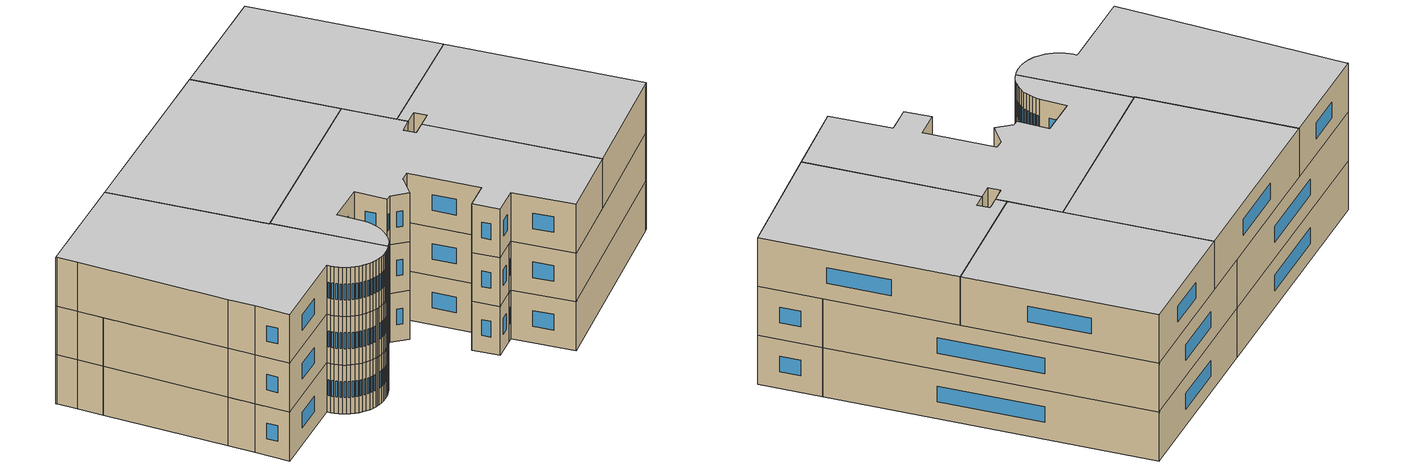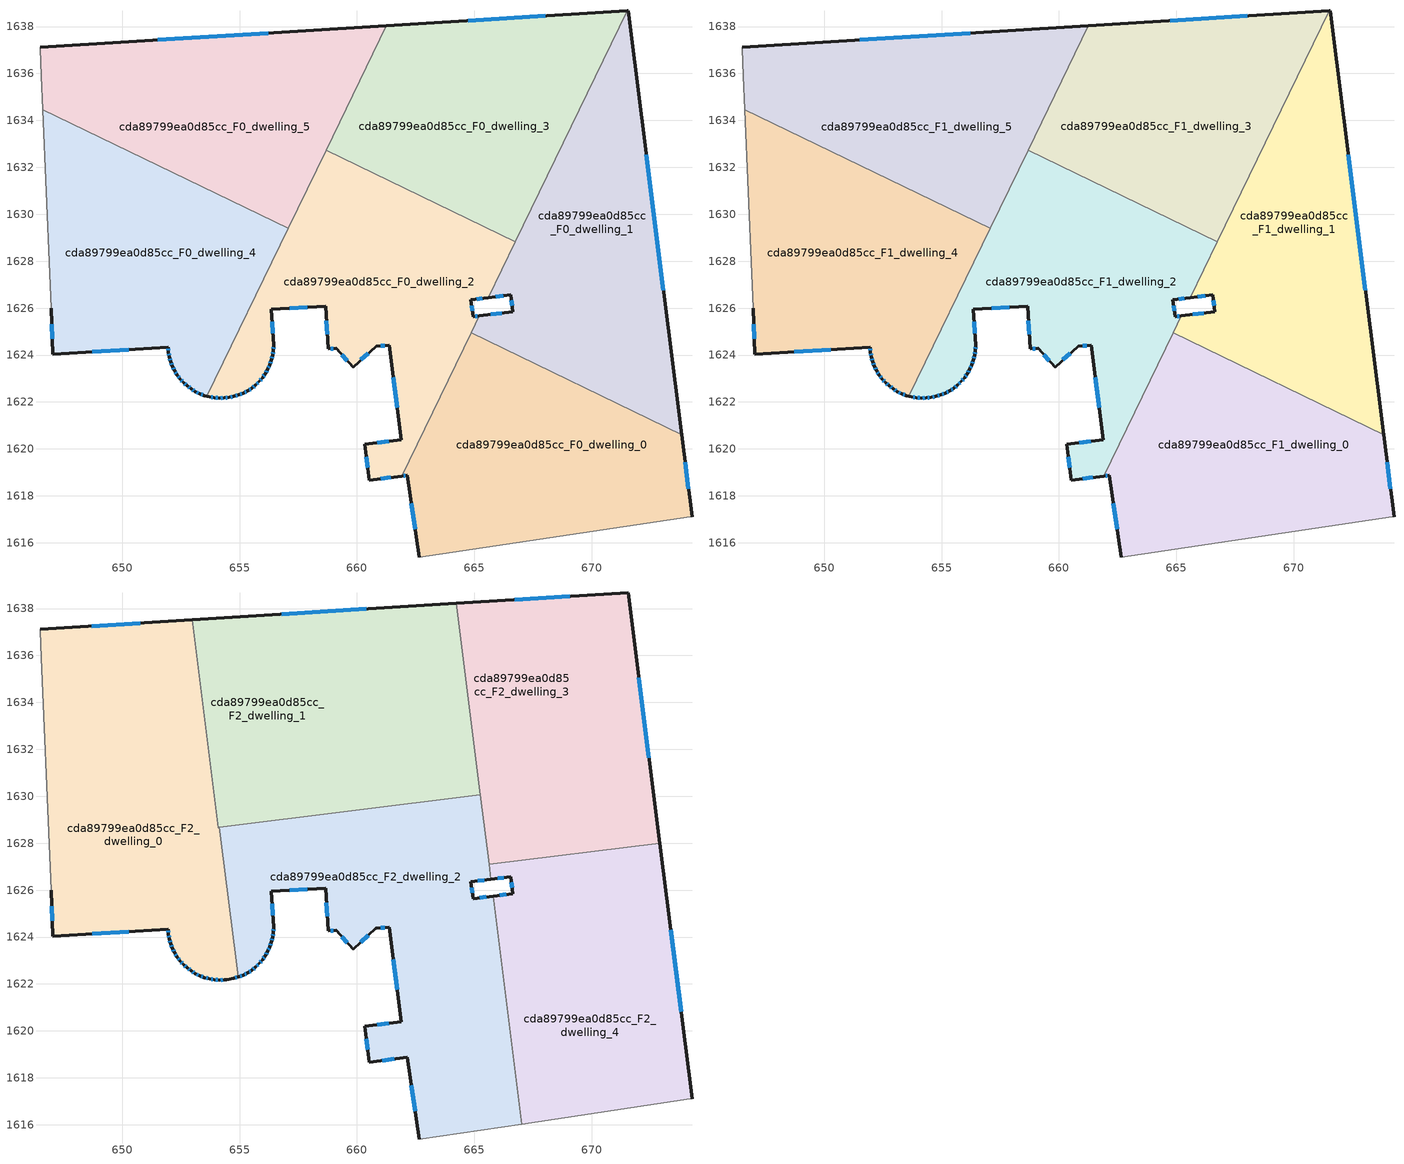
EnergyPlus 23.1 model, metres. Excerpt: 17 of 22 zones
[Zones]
cda89799ea0d85cc_F0_dwelling_0
 floor ground (EU_floor_Construction): 673.84,1620.61 674.28,1617.12 674.21,1617.11 662.67,1615.38 662.14,1618.87 661.92,1618.84 664.88,1624.95 z0
 wall outside (EU_wall_Construction): 661.92,1618.84 662.14,1618.87 662.67,1615.38 / 674.28,1617.12 673.84,1620.61 z0:3
 wall to cda89799ea0d85cc_F0_dwelling_1 (EU_wall_Construction): 673.84,1620.61 664.88,1624.95 z0:3
 wall adiabatic (EU_wall_Construction): 662.67,1615.38 674.21,1617.11 674.28,1617.12 z0:3
 wall to cda89799ea0d85cc_F0_dwelling_2 (EU_wall_Construction): 664.88,1624.95 661.92,1618.84 z0:3
 window (EU_Window_Construction): 662.32,1617.68 662.49,1616.57 / 662,1618.85 662.07,1618.86 / 674.13,1618.31 673.99,1619.42 z1.02:1.98
cda89799ea0d85cc_F0_dwelling_1
 floor ground (EU_floor_Construction): 671.56,1638.68 673.84,1620.61 664.88,1624.95 665.23,1625.67 666.65,1625.85 666.56,1626.57 665.6,1626.45 671.52,1638.68 z0
 wall outside (EU_wall_Construction): 665.6,1626.45 666.56,1626.57 666.65,1625.85 665.23,1625.67 / 673.84,1620.61 671.56,1638.68 671.52,1638.68 z0:3
 wall to cda89799ea0d85cc_F0_dwelling_3 (EU_wall_Construction): 671.52,1638.68 666.76,1628.83 z0:3
 wall to cda89799ea0d85cc_F0_dwelling_2 (EU_wall_Construction): 665.23,1625.67 664.88,1624.95 / 666.76,1628.83 665.6,1626.45 z0:3
 window (EU_Window_Construction): 666.17,1625.79 665.71,1625.73 / 666.59,1626.33 666.62,1626.1 / 665.93,1626.49 666.23,1626.53 / 673.06,1626.76 672.33,1632.53 z1.02:1.98
cda89799ea0d85cc_F0_dwelling_2
 floor ground (EU_floor_Construction): 666.76,1628.83 665.6,1626.45 664.86,1626.35 664.95,1625.63 665.23,1625.67 661.92,1618.84 660.54,1618.67 660.34,1620.2 661.89,1620.39 661.38,1624.42 660.82,1624.38 659.84,1623.49 659.11,1624.28 658.78,1624.26 658.67,1626.09 656.36,1625.95 656.46,1624.41 656.44,1624.2 656.42,1623.99 656.36,1623.79 656.29,1623.58 656.2,1623.39 656.1,1623.2 655.98,1623.03 655.84,1622.88 655.69,1622.72 655.53,1622.59 655.35,1622.48 655.16,1622.38 654.96,1622.3 654.77,1622.24 654.56,1622.19 654.35,1622.17 654.14,1622.17 653.93,1622.18 653.72,1622.22 653.61,1622.25 658.69,1632.74 z0
 wall outside (EU_wall_Construction): 653.61,1622.25 653.72,1622.22 653.93,1622.18 654.14,1622.17 654.35,1622.17 654.56,1622.19 654.77,1622.24 654.96,1622.3 655.16,1622.38 655.35,1622.48 655.53,1622.59 655.69,1622.72 655.84,1622.88 655.98,1623.03 656.1,1623.2 656.2,1623.39 656.29,1623.58 656.36,1623.79 656.42,1623.99 656.44,1624.2 656.46,1624.41 656.36,1625.95 658.67,1626.09 658.78,1624.26 659.11,1624.28 659.84,1623.49 660.82,1624.38 661.38,1624.42 661.89,1620.39 660.34,1620.2 660.54,1618.67 661.92,1618.84 / 665.23,1625.67 664.95,1625.63 664.86,1626.35 665.6,1626.45 z0:3
 wall to cda89799ea0d85cc_F0_dwelling_3 (EU_wall_Construction): 666.76,1628.83 658.69,1632.74 z0:3
 wall to cda89799ea0d85cc_F0_dwelling_4 (EU_wall_Construction): 657.07,1629.4 653.61,1622.25 z0:3
 wall to cda89799ea0d85cc_F0_dwelling_5 (EU_wall_Construction): 658.69,1632.74 657.07,1629.4 z0:3
 window (EU_Window_Construction): 656.45,1624.27 656.45,1624.34 / 656.42,1624.06 656.43,1624.13 / 656.38,1623.85 656.4,1623.92 / 656.31,1623.65 656.34,1623.72 / 656.23,1623.46 656.26,1623.52 / 656.13,1623.27 656.17,1623.33 / 656.02,1623.09 656.06,1623.14 / 655.89,1622.93 655.93,1622.98 / 655.74,1622.78 655.79,1622.82 / 655.58,1622.64 655.63,1622.68 / 655.41,1622.52 655.47,1622.55 / 655.23,1622.41 655.29,1622.44 / 655.03,1622.33 655.1,1622.35 / 654.83,1622.26 654.9,1622.28 / 654.63,1622.21 654.69,1622.22 / 654.42,1622.18 654.48,1622.19 / 654.21,1622.17 654.28,1622.17 / 654,1622.18 654.07,1622.17 / 653.79,1622.21 653.85,1622.2 / 665.11,1626.39 665.35,1626.42 / 664.92,1625.88 664.89,1626.11 / 665.13,1625.66 665.05,1625.65 / 661.01,1618.73 661.45,1618.79 / 660.41,1619.68 660.47,1619.19 / 661.36,1620.32 660.87,1620.26 / 661.55,1623.05 661.72,1621.76 / 661.01,1624.39 661.19,1624.41 / 660.18,1623.79 660.49,1624.08 / 659.36,1624.01 659.59,1623.76 / 658.89,1624.27 659,1624.27 / 658.7,1625.46 658.74,1624.88 / 657.14,1625.99 657.88,1626.04 / 656.42,1624.93 656.39,1625.42 z1.02:1.98
cda89799ea0d85cc_F0_dwelling_3
 floor ground (EU_floor_Construction): 671.52,1638.68 666.76,1628.83 658.69,1632.74 661.25,1638.03 z0
 wall outside (EU_wall_Construction): 671.52,1638.68 661.25,1638.03 z0:3
 wall to cda89799ea0d85cc_F0_dwelling_5 (EU_wall_Construction): 661.25,1638.03 658.69,1632.74 z0:3
 window (EU_Window_Construction): 668.03,1638.46 664.75,1638.25 z1.02:1.98
cda89799ea0d85cc_F0_dwelling_4
 floor ground (EU_floor_Construction): 657.07,1629.39 653.61,1622.25 653.51,1622.28 653.31,1622.35 653.12,1622.44 652.94,1622.56 652.77,1622.68 652.62,1622.82 652.47,1622.98 652.34,1623.15 652.24,1623.32 652.14,1623.51 652.06,1623.71 652.01,1623.92 651.97,1624.13 651.96,1624.34 647.05,1624.02 646.97,1625.99 646.91,1627.46 646.62,1634.45 z0
 wall outside (EU_wall_Construction): 646.97,1625.99 647.05,1624.02 651.96,1624.34 651.97,1624.13 652.01,1623.92 652.06,1623.71 652.14,1623.51 652.24,1623.32 652.34,1623.15 652.47,1622.98 652.62,1622.82 652.77,1622.68 652.94,1622.56 653.12,1622.44 653.31,1622.35 653.51,1622.28 653.61,1622.25 z0:3
 wall adiabatic (EU_wall_Construction): 646.62,1634.45 646.91,1627.46 646.97,1625.99 z0:3
 wall to cda89799ea0d85cc_F0_dwelling_5 (EU_wall_Construction): 657.07,1629.39 646.62,1634.45 z0:3
 window (EU_Window_Construction): 652.83,1622.64 652.88,1622.6 / 652.67,1622.77 652.72,1622.73 / 652.52,1622.92 652.57,1622.87 / 652.39,1623.09 652.43,1623.04 / 652.27,1623.26 652.3,1623.21 / 652.18,1623.45 652.21,1623.39 / 652.09,1623.64 652.12,1623.58 / 652.03,1623.85 652.04,1623.78 / 651.98,1624.06 652,1623.99 / 651.96,1624.27 651.97,1624.2 / 648.72,1624.13 650.29,1624.23 / 647,1625.32 647.02,1624.69 / 653.38,1622.33 653.44,1622.3 / 653.19,1622.41 653.25,1622.38 / 653,1622.52 653.06,1622.48 z1.02:1.98
cda89799ea0d85cc_F0_dwelling_5
 floor ground (EU_floor_Construction): 661.25,1638.03 657.07,1629.39 646.62,1634.45 646.56,1635.9 646.51,1637.04 646.5,1637.11 z0
 wall outside (EU_wall_Construction): 661.25,1638.03 646.5,1637.11 z0:3
 wall adiabatic (EU_wall_Construction): 646.5,1637.11 646.51,1637.04 646.56,1635.9 646.62,1634.45 z0:3
 window (EU_Window_Construction): 656.23,1637.72 651.52,1637.43 z1.02:1.98
cda89799ea0d85cc_F1_dwelling_0
 floor to cda89799ea0d85cc_F0_dwelling_0 (EU_floor_Construction): 673.84,1620.61 674.28,1617.12 674.21,1617.11 662.67,1615.38 662.14,1618.87 661.92,1618.84 664.88,1624.95 z3
 wall outside (EU_wall_Construction): 661.92,1618.84 662.14,1618.87 662.67,1615.38 / 674.28,1617.12 673.84,1620.61 z3:6
 wall to cda89799ea0d85cc_F1_dwelling_1 (EU_wall_Construction): 673.84,1620.61 664.88,1624.95 z3:6
 wall adiabatic (EU_wall_Construction): 662.67,1615.38 674.21,1617.11 674.28,1617.12 z3:6
 wall to cda89799ea0d85cc_F1_dwelling_2 (EU_wall_Construction): 664.88,1624.95 661.92,1618.84 z3:6
 window (EU_Window_Construction): 662.32,1617.68 662.49,1616.57 / 662,1618.85 662.07,1618.86 / 674.13,1618.31 673.99,1619.42 z4.02:4.98
cda89799ea0d85cc_F1_dwelling_1
 floor to cda89799ea0d85cc_F0_dwelling_1 (EU_floor_Construction): 671.56,1638.68 673.84,1620.61 664.88,1624.95 665.23,1625.67 666.65,1625.85 666.56,1626.57 665.6,1626.45 671.52,1638.68 z3
 wall outside (EU_wall_Construction): 665.6,1626.45 666.56,1626.57 666.65,1625.85 665.23,1625.67 / 673.84,1620.61 671.56,1638.68 671.52,1638.68 z3:6
 wall to cda89799ea0d85cc_F1_dwelling_3 (EU_wall_Construction): 671.52,1638.68 666.76,1628.83 z3:6
 wall to cda89799ea0d85cc_F1_dwelling_2 (EU_wall_Construction): 665.23,1625.67 664.88,1624.95 / 666.76,1628.83 665.6,1626.45 z3:6
 window (EU_Window_Construction): 666.17,1625.79 665.71,1625.73 / 666.59,1626.33 666.62,1626.1 / 665.93,1626.49 666.23,1626.53 / 673.06,1626.76 672.33,1632.53 z4.02:4.98
cda89799ea0d85cc_F1_dwelling_2
 floor to cda89799ea0d85cc_F0_dwelling_2 (EU_floor_Construction): 666.76,1628.83 665.6,1626.45 664.86,1626.35 664.95,1625.63 665.23,1625.67 661.92,1618.84 660.54,1618.67 660.34,1620.2 661.89,1620.39 661.38,1624.42 660.82,1624.38 659.84,1623.49 659.11,1624.28 658.78,1624.26 658.67,1626.09 656.36,1625.95 656.46,1624.41 656.44,1624.2 656.42,1623.99 656.36,1623.79 656.29,1623.58 656.2,1623.39 656.1,1623.2 655.98,1623.03 655.84,1622.88 655.69,1622.72 655.53,1622.59 655.35,1622.48 655.16,1622.38 654.96,1622.3 654.77,1622.24 654.56,1622.19 654.35,1622.17 654.14,1622.17 653.93,1622.18 653.72,1622.22 653.61,1622.25 658.69,1632.74 z3
 wall outside (EU_wall_Construction): 653.61,1622.25 653.72,1622.22 653.93,1622.18 654.14,1622.17 654.35,1622.17 654.56,1622.19 654.77,1622.24 654.96,1622.3 655.16,1622.38 655.35,1622.48 655.53,1622.59 655.69,1622.72 655.84,1622.88 655.98,1623.03 656.1,1623.2 656.2,1623.39 656.29,1623.58 656.36,1623.79 656.42,1623.99 656.44,1624.2 656.46,1624.41 656.36,1625.95 658.67,1626.09 658.78,1624.26 659.11,1624.28 659.84,1623.49 660.82,1624.38 661.38,1624.42 661.89,1620.39 660.34,1620.2 660.54,1618.67 661.92,1618.84 / 665.23,1625.67 664.95,1625.63 664.86,1626.35 665.6,1626.45 z3:6
 wall to cda89799ea0d85cc_F1_dwelling_3 (EU_wall_Construction): 666.76,1628.83 658.69,1632.74 z3:6
 wall to cda89799ea0d85cc_F1_dwelling_4 (EU_wall_Construction): 657.07,1629.4 653.61,1622.25 z3:6
 wall to cda89799ea0d85cc_F1_dwelling_5 (EU_wall_Construction): 658.69,1632.74 657.07,1629.4 z3:6
 window (EU_Window_Construction): 656.45,1624.27 656.45,1624.34 / 656.42,1624.06 656.43,1624.13 / 656.38,1623.85 656.4,1623.92 / 656.31,1623.65 656.34,1623.72 / 656.23,1623.46 656.26,1623.52 / 656.13,1623.27 656.17,1623.33 / 656.02,1623.09 656.06,1623.14 / 655.89,1622.93 655.93,1622.98 / 655.74,1622.78 655.79,1622.82 / 655.58,1622.64 655.63,1622.68 / 655.41,1622.52 655.47,1622.55 / 655.23,1622.41 655.29,1622.44 / 655.03,1622.33 655.1,1622.35 / 654.83,1622.26 654.9,1622.28 / 654.63,1622.21 654.69,1622.22 / 654.42,1622.18 654.48,1622.19 / 654.21,1622.17 654.28,1622.17 / 654,1622.18 654.07,1622.17 / 653.79,1622.21 653.85,1622.2 / 665.11,1626.39 665.35,1626.42 / 664.92,1625.88 664.89,1626.11 / 665.13,1625.66 665.05,1625.65 / 661.01,1618.73 661.45,1618.79 / 660.41,1619.68 660.47,1619.19 / 661.36,1620.32 660.87,1620.26 / 661.55,1623.05 661.72,1621.76 / 661.01,1624.39 661.19,1624.41 / 660.18,1623.79 660.49,1624.08 / 659.36,1624.01 659.59,1623.76 / 658.89,1624.27 659,1624.27 / 658.7,1625.46 658.74,1624.88 / 657.14,1625.99 657.88,1626.04 / 656.42,1624.93 656.39,1625.42 z4.02:4.98
 ceiling adiabatic (EU_roof_Construction): 665.69,1626.63 665.93,1627.13 665.63,1627.09 z6
cda89799ea0d85cc_F1_dwelling_3
 floor to cda89799ea0d85cc_F0_dwelling_3 (EU_floor_Construction): 671.52,1638.68 666.76,1628.83 658.69,1632.74 661.25,1638.03 z3
 wall outside (EU_wall_Construction): 671.52,1638.68 661.25,1638.03 z3:6
 wall to cda89799ea0d85cc_F1_dwelling_5 (EU_wall_Construction): 661.25,1638.03 658.69,1632.74 z3:6
 window (EU_Window_Construction): 668.03,1638.46 664.75,1638.25 z4.02:4.98
cda89799ea0d85cc_F1_dwelling_4
 floor to cda89799ea0d85cc_F0_dwelling_4 (EU_floor_Construction): 657.07,1629.39 653.61,1622.25 653.51,1622.28 653.31,1622.35 653.12,1622.44 652.94,1622.56 652.77,1622.68 652.62,1622.82 652.47,1622.98 652.34,1623.15 652.24,1623.32 652.14,1623.51 652.06,1623.71 652.01,1623.92 651.97,1624.13 651.96,1624.34 647.05,1624.02 646.97,1625.99 646.91,1627.46 646.62,1634.45 z3
 wall outside (EU_wall_Construction): 646.97,1625.99 647.05,1624.02 651.96,1624.34 651.97,1624.13 652.01,1623.92 652.06,1623.71 652.14,1623.51 652.24,1623.32 652.34,1623.15 652.47,1622.98 652.62,1622.82 652.77,1622.68 652.94,1622.56 653.12,1622.44 653.31,1622.35 653.51,1622.28 653.61,1622.25 z3:6
 wall adiabatic (EU_wall_Construction): 646.62,1634.45 646.91,1627.46 646.97,1625.99 z3:6
 wall to cda89799ea0d85cc_F1_dwelling_5 (EU_wall_Construction): 657.07,1629.39 646.62,1634.45 z3:6
 window (EU_Window_Construction): 652.83,1622.64 652.88,1622.6 / 652.67,1622.77 652.72,1622.73 / 652.52,1622.92 652.57,1622.87 / 652.39,1623.09 652.43,1623.04 / 652.27,1623.26 652.3,1623.21 / 652.18,1623.45 652.21,1623.39 / 652.09,1623.64 652.12,1623.58 / 652.03,1623.85 652.04,1623.78 / 651.98,1624.06 652,1623.99 / 651.96,1624.27 651.97,1624.2 / 648.72,1624.13 650.29,1624.23 / 647,1625.32 647.02,1624.69 / 653.38,1622.33 653.44,1622.3 / 653.19,1622.41 653.25,1622.38 / 653,1622.52 653.06,1622.48 z4.02:4.98
cda89799ea0d85cc_F1_dwelling_5
 floor to cda89799ea0d85cc_F0_dwelling_5 (EU_floor_Construction): 661.25,1638.03 657.07,1629.39 646.62,1634.45 646.56,1635.9 646.51,1637.04 646.5,1637.11 z3
 wall outside (EU_wall_Construction): 661.25,1638.03 646.5,1637.11 z3:6
 wall adiabatic (EU_wall_Construction): 646.5,1637.11 646.51,1637.04 646.56,1635.9 646.62,1634.45 z3:6
 window (EU_Window_Construction): 656.23,1637.72 651.52,1637.43 z4.02:4.98
cda89799ea0d85cc_F2_dwelling_0
 floor to cda89799ea0d85cc_F1_dwelling_4 (EU_floor_Construction): 653.81,1630.98 654.1,1628.67 654.15,1628.67 654.68,1624.45 653.61,1622.25 653.51,1622.28 653.31,1622.35 653.12,1622.44 652.94,1622.56 652.77,1622.68 652.62,1622.82 652.47,1622.98 652.34,1623.15 652.24,1623.32 652.14,1623.51 652.06,1623.71 652.01,1623.92 651.97,1624.13 651.96,1624.34 647.05,1624.02 646.97,1625.99 646.91,1627.46 646.62,1634.45 z6
 floor to cda89799ea0d85cc_F1_dwelling_2 (EU_floor_Construction): 654.68,1624.45 654.95,1622.3 654.77,1622.24 654.66,1622.22 654.56,1622.19 654.35,1622.17 654.14,1622.17 653.93,1622.18 653.72,1622.22 653.61,1622.25 z6
 floor to cda89799ea0d85cc_F1_dwelling_5 (EU_floor_Construction): 652.98,1637.52 653.81,1630.98 646.62,1634.45 646.56,1635.9 646.51,1637.04 646.5,1637.11 z6
 wall outside (EU_wall_Construction): 646.97,1625.99 647.05,1624.02 651.96,1624.34 651.97,1624.13 652.01,1623.92 652.06,1623.71 652.14,1623.51 652.24,1623.32 652.34,1623.15 652.47,1622.98 652.62,1622.82 652.77,1622.68 652.94,1622.56 653.12,1622.44 653.31,1622.35 653.51,1622.28 653.72,1622.22 653.93,1622.18 654.14,1622.17 654.35,1622.17 654.46,1622.18 654.56,1622.19 654.66,1622.22 654.77,1622.24 654.95,1622.3 / 652.98,1637.52 646.5,1637.11 z6:9
 wall adiabatic (EU_wall_Construction): 646.5,1637.11 646.51,1637.04 646.56,1635.9 646.91,1627.46 646.97,1625.99 z6:9
 wall to cda89799ea0d85cc_F2_dwelling_1 (EU_wall_Construction): 654.15,1628.67 654.1,1628.67 652.98,1637.52 z6:9
 wall to cda89799ea0d85cc_F2_dwelling_2 (EU_wall_Construction): 654.95,1622.3 654.15,1628.67 z6:9
 window (EU_Window_Construction): 654.21,1622.17 654.28,1622.17 / 654,1622.18 654.07,1622.17 / 653.79,1622.21 653.85,1622.2 / 653.58,1622.26 653.64,1622.24 / 653.38,1622.33 653.44,1622.3 / 653.19,1622.41 653.25,1622.38 / 653,1622.52 653.06,1622.48 / 652.83,1622.64 652.88,1622.6 / 652.67,1622.77 652.72,1622.73 / 652.52,1622.92 652.57,1622.87 / 652.39,1623.09 652.43,1623.04 / 652.27,1623.26 652.3,1623.21 / 652.18,1623.45 652.21,1623.39 / 652.09,1623.64 652.12,1623.58 / 652.03,1623.85 652.04,1623.78 / 651.98,1624.06 652,1623.99 / 651.96,1624.27 651.97,1624.2 / 648.72,1624.13 650.29,1624.23 / 647,1625.32 647.02,1624.69 / 650.78,1637.38 648.7,1637.25 / 654.83,1622.26 654.89,1622.28 z7.02:7.98
 ceiling to cda89799ea0d85cc_F3_dwelling_0 (EU_floor_Construction): 654.95,1622.3 654.15,1628.67 654.1,1628.67 652.98,1637.52 646.5,1637.11 646.51,1637.04 646.56,1635.9 646.91,1627.46 646.97,1625.99 647.05,1624.02 651.96,1624.34 651.97,1624.13 652.01,1623.92 652.06,1623.71 652.14,1623.51 652.24,1623.32 652.34,1623.15 652.47,1622.98 652.62,1622.82 652.77,1622.68 652.94,1622.56 653.12,1622.44 653.31,1622.35 653.51,1622.28 653.72,1622.22 653.93,1622.18 654.14,1622.17 654.35,1622.17 654.46,1622.18 654.56,1622.19 654.66,1622.22 654.77,1622.24 z9
cda89799ea0d85cc_F2_dwelling_1
 floor to cda89799ea0d85cc_F1_dwelling_5 (EU_floor_Construction): 661.25,1638.03 657.07,1629.39 653.81,1630.98 652.98,1637.52 z6
 floor to cda89799ea0d85cc_F1_dwelling_2 (EU_floor_Construction): 664.42,1629.96 656.89,1629.02 658.69,1632.74 z6
 floor to cda89799ea0d85cc_F1_dwelling_4 (EU_floor_Construction): 657.07,1629.39 656.89,1629.02 654.15,1628.67 654.1,1628.67 653.81,1630.98 z6
 floor to cda89799ea0d85cc_F1_dwelling_3 (EU_floor_Construction): 664.23,1638.22 665.26,1630.07 664.42,1629.96 658.69,1632.74 661.25,1638.03 z6
 wall outside (EU_wall_Construction): 664.23,1638.22 652.98,1637.52 z6:9
 wall to cda89799ea0d85cc_F2_dwelling_3 (EU_wall_Construction): 665.26,1630.07 664.23,1638.22 z6:9
 wall to cda89799ea0d85cc_F2_dwelling_2 (EU_wall_Construction): 654.15,1628.67 665.26,1630.07 z6:9
 window (EU_Window_Construction): 660.4,1637.98 656.81,1637.76 z7.02:7.98
 ceiling to cda89799ea0d85cc_F3_dwelling_1 (EU_floor_Construction): 665.26,1630.07 664.23,1638.22 652.98,1637.52 654.1,1628.67 z9
cda89799ea0d85cc_F2_dwelling_2
 floor to cda89799ea0d85cc_F1_dwelling_2 (EU_floor_Construction): 665.33,1629.52 665.69,1626.63 665.6,1626.45 664.86,1626.35 664.95,1625.63 665.23,1625.67 661.92,1618.85 660.54,1618.67 660.34,1620.2 661.89,1620.39 661.38,1624.42 660.82,1624.38 659.84,1623.49 659.11,1624.28 658.78,1624.26 658.67,1626.09 656.36,1625.95 656.46,1624.41 656.44,1624.2 656.42,1623.99 656.36,1623.79 656.29,1623.58 656.2,1623.39 656.1,1623.2 655.98,1623.03 655.84,1622.88 655.69,1622.72 655.53,1622.59 655.35,1622.48 655.16,1622.38 654.96,1622.3 654.95,1622.3 654.68,1624.45 656.89,1629.02 664.42,1629.96 z6
 floor to cda89799ea0d85cc_F1_dwelling_0 (EU_floor_Construction): 665.97,1624.42 667.02,1616.03 662.67,1615.38 662.14,1618.87 661.92,1618.85 664.88,1624.95 z6
 floor to cda89799ea0d85cc_F1_dwelling_4 (EU_floor_Construction): 656.89,1629.02 654.68,1624.45 654.15,1628.67 z6
 floor to cda89799ea0d85cc_F1_dwelling_1 (EU_floor_Construction): 665.8,1625.74 665.97,1624.42 664.88,1624.95 665.23,1625.67 z6
 floor to cda89799ea0d85cc_F1_dwelling_3 (EU_floor_Construction): 665.26,1630.07 665.33,1629.52 664.42,1629.96 z6
 wall outside (EU_wall_Construction): 654.95,1622.3 654.96,1622.3 655.16,1622.38 655.35,1622.48 655.53,1622.59 655.69,1622.72 655.84,1622.88 655.98,1623.03 656.1,1623.2 656.2,1623.39 656.29,1623.58 656.36,1623.79 656.42,1623.99 656.44,1624.2 656.46,1624.41 656.36,1625.95 658.67,1626.09 658.78,1624.26 659.11,1624.28 659.84,1623.49 660.81,1624.37 660.82,1624.38 661.38,1624.42 661.89,1620.39 660.34,1620.2 660.54,1618.67 662.14,1618.87 662.67,1615.38 / 665.8,1625.74 664.95,1625.63 664.86,1626.35 665.71,1626.46 z6:9
 wall to cda89799ea0d85cc_F2_dwelling_4 (EU_wall_Construction): 667.03,1616.03 665.8,1625.74 / 665.71,1626.46 665.63,1627.09 z6:9
 wall adiabatic (EU_wall_Construction): 662.67,1615.38 667.03,1616.03 z6:9
 wall to cda89799ea0d85cc_F2_dwelling_3 (EU_wall_Construction): 665.63,1627.09 665.26,1630.07 z6:9
 window (EU_Window_Construction): 660.17,1623.79 660.48,1624.07 / 659.36,1624.01 659.59,1623.76 / 658.89,1624.27 659,1624.27 / 658.7,1625.46 658.74,1624.88 / 657.14,1625.99 657.88,1626.04 / 656.42,1624.93 656.39,1625.42 / 656.45,1624.27 656.45,1624.34 / 656.42,1624.06 656.43,1624.13 / 656.38,1623.85 656.4,1623.92 / 656.31,1623.65 656.34,1623.72 / 656.23,1623.46 656.26,1623.52 / 656.13,1623.27 656.17,1623.33 / 656.02,1623.09 656.06,1623.14 / 655.89,1622.93 655.93,1622.98 / 655.74,1622.78 655.79,1622.82 / 655.58,1622.64 655.63,1622.68 / 655.41,1622.52 655.47,1622.55 / 655.23,1622.41 655.29,1622.44 / 655.03,1622.33 655.1,1622.35 / 665.15,1626.39 665.42,1626.43 / 664.92,1625.88 664.89,1626.11 / 665.51,1625.71 665.24,1625.67 / 662.32,1617.68 662.49,1616.57 / 661.08,1618.74 661.6,1618.8 / 660.41,1619.68 660.47,1619.19 / 661.36,1620.32 660.87,1620.26 / 661.55,1623.05 661.72,1621.76 / 661.01,1624.39 661.19,1624.41 z7.02:7.98
 ceiling to cda89799ea0d85cc_F3_dwelling_2 (EU_floor_Construction): 667.03,1616.03 665.8,1625.74 664.95,1625.63 664.86,1626.35 665.71,1626.46 665.26,1630.07 654.15,1628.67 654.95,1622.3 654.96,1622.3 655.16,1622.38 655.35,1622.48 655.53,1622.59 655.69,1622.72 655.84,1622.88 655.98,1623.03 656.1,1623.2 656.2,1623.39 656.29,1623.58 656.36,1623.79 656.42,1623.99 656.44,1624.2 656.46,1624.41 656.36,1625.95 658.67,1626.09 658.78,1624.26 659.11,1624.28 659.84,1623.49 660.81,1624.37 660.82,1624.38 661.38,1624.42 661.89,1620.39 660.34,1620.2 660.54,1618.67 662.14,1618.87 662.67,1615.38 z9
cda89799ea0d85cc_F2_dwelling_3
 floor to cda89799ea0d85cc_F1_dwelling_3 (EU_floor_Construction): 671.52,1638.68 666.76,1628.83 665.33,1629.52 664.23,1638.22 z6
 floor to cda89799ea0d85cc_F1_dwelling_1 (EU_floor_Construction): 671.56,1638.68 672.91,1628.01 665.93,1627.13 671.52,1638.68 z6
 floor to cda89799ea0d85cc_F1_dwelling_2 (EU_floor_Construction): 666.76,1628.83 665.93,1627.13 665.63,1627.09 665.33,1629.52 z6
 wall outside (EU_wall_Construction): 672.91,1628.01 671.56,1638.68 664.23,1638.22 z6:9
 wall to cda89799ea0d85cc_F2_dwelling_4 (EU_wall_Construction): 665.63,1627.09 672.91,1628.01 z6:9
 window (EU_Window_Construction): 672.45,1631.64 672.02,1635.05 / 669.06,1638.52 666.72,1638.38 z7.02:7.98
 ceiling to cda89799ea0d85cc_F3_dwelling_3 (EU_floor_Construction): 672.91,1628.01 671.56,1638.68 664.23,1638.22 665.63,1627.09 z9
cda89799ea0d85cc_F2_dwelling_4
 floor to cda89799ea0d85cc_F1_dwelling_0 (EU_floor_Construction): 673.84,1620.61 674.28,1617.12 674.21,1617.11 667.02,1616.03 665.97,1624.42 z6
 floor to cda89799ea0d85cc_F1_dwelling_1 (EU_floor_Construction): 672.91,1628.01 673.84,1620.61 665.97,1624.42 665.8,1625.74 666.65,1625.85 666.56,1626.57 665.71,1626.46 665.69,1626.63 665.93,1627.13 z6
 floor adiabatic (EU_floor_Construction): 665.93,1627.13 665.69,1626.63 665.63,1627.09 z6
 wall outside (EU_wall_Construction): 665.71,1626.46 666.56,1626.57 666.65,1625.85 665.8,1625.74 / 674.28,1617.12 672.91,1628.01 z6:9
 wall adiabatic (EU_wall_Construction): 667.03,1616.03 674.21,1617.11 674.28,1617.12 z6:9
 window (EU_Window_Construction): 666.36,1625.82 666.09,1625.78 / 666.59,1626.33 666.62,1626.1 / 666,1626.5 666.27,1626.54 / 673.81,1620.82 673.37,1624.3 z7.02:7.98
 ceiling to cda89799ea0d85cc_F3_dwelling_4 (EU_floor_Construction): 674.21,1617.11 674.28,1617.12 672.91,1628.01 665.63,1627.09 665.71,1626.46 666.56,1626.57 666.65,1625.85 665.8,1625.74 667.03,1616.03 z9
[Building]
EU S2 Campaign: North Axis=0; Terrain=City; Solar Distribution=FullExterior
[Site:Location]
Vienna: Latitude=48; Longitude=16.5; Time Zone=1; Elevation=183
[SizingPeriod:WeatherFileDays]
AnnualSizingPeriod: Begin Month=1; Begin Day of Month=1; End Month=12; End Day of Month=31; Day of Week for Start Day=Monday; Use Weather File Daylight Saving Period=No; Use Weather File Rain and Snow Indicators=No
[MATERIAL]
EU_InternalMass_Material: Roughness=MediumRough; Thickness=0.1; Conductivity=1; Density=1800; Specific Heat=900; Thermal Absorptance=0.9; Solar Absorptance=0.7; Visible Absorptance=0.7
[MATERIAL:NOMASS] Roughness=MediumRough; Thermal Absorptance=0.9; Solar Absorptance=0.7; Visible Absorptance=0.7
Name | Thermal Resistance
EU_wall_NoMass | 0.942466
EU_roof_NoMass | 0.551687
EU_floor_NoMass | 0.66527
[WINDOWMATERIAL:SIMPLEGLAZINGSYSTEM]
EU_Window_SimpleGlazing: UFactor=2.03367; Solar Heat Gain Coefficient=0.65; Visible Transmittance=0.65
[CONSTRUCTION]
EU_wall_Construction: EU_wall_NoMass
EU_roof_Construction: EU_roof_NoMass
EU_floor_Construction: EU_floor_NoMass
EU_Window_Construction: EU_Window_SimpleGlazing
EU_InternalMass_Construction: EU_InternalMass_Material
[ZONE] Type=1; Multiplier=1; Ceiling Height=autocalculate; Floor Area=autocalculate; Part of Total Floor Area=Yes
Name | Volume
cda89799ea0d85cc_F0_dwelling_0; cda89799ea0d85cc_F1_dwelling_0 | 226.137
cda89799ea0d85cc_F2_dwelling_0 | 293.098
cda89799ea0d85cc_F0_dwelling_1; cda89799ea0d85cc_F1_dwelling_1 | 226.138
cda89799ea0d85cc_F2_dwelling_1 | 289.107
cda89799ea0d85cc_F0_dwelling_2; cda89799ea0d85cc_F1_dwelling_2 | 226.136
cda89799ea0d85cc_F2_dwelling_2 | 291.547
cda89799ea0d85cc_F0_dwelling_3; cda89799ea0d85cc_F1_dwelling_3; cda89799ea0d85cc_F0_dwelling_5; cda89799ea0d85cc_F1_dwelling_5 | 226.147
cda89799ea0d85cc_F2_dwelling_3; cda89799ea0d85cc_F2_dwelling_4 | 241.531
cda89799ea0d85cc_F0_dwelling_4; cda89799ea0d85cc_F1_dwelling_4 | 226.118
[INTERNALMASS] Construction=EU_InternalMass_Construction
Name | Zone or ZoneList | Surface Area
cda89799ea0d85cc_F0_dwelling_0_EU_InternalMass | cda89799ea0d85cc_F0_dwelling_0 | 75.3788
cda89799ea0d85cc_F0_dwelling_1_EU_InternalMass | cda89799ea0d85cc_F0_dwelling_1 | 75.3791
cda89799ea0d85cc_F0_dwelling_2_EU_InternalMass | cda89799ea0d85cc_F0_dwelling_2 | 75.3788
cda89799ea0d85cc_F0_dwelling_3_EU_InternalMass | cda89799ea0d85cc_F0_dwelling_3 | 75.3823
cda89799ea0d85cc_F0_dwelling_4_EU_InternalMass | cda89799ea0d85cc_F0_dwelling_4 | 75.373
cda89799ea0d85cc_F0_dwelling_5_EU_InternalMass | cda89799ea0d85cc_F0_dwelling_5 | 75.382
cda89799ea0d85cc_F1_dwelling_0_EU_InternalMass | cda89799ea0d85cc_F1_dwelling_0 | 75.3788
cda89799ea0d85cc_F1_dwelling_1_EU_InternalMass | cda89799ea0d85cc_F1_dwelling_1 | 75.3791
cda89799ea0d85cc_F1_dwelling_2_EU_InternalMass | cda89799ea0d85cc_F1_dwelling_2 | 75.3788
cda89799ea0d85cc_F1_dwelling_3_EU_InternalMass | cda89799ea0d85cc_F1_dwelling_3 | 75.3823
cda89799ea0d85cc_F1_dwelling_4_EU_InternalMass | cda89799ea0d85cc_F1_dwelling_4 | 75.373
cda89799ea0d85cc_F1_dwelling_5_EU_InternalMass | cda89799ea0d85cc_F1_dwelling_5 | 75.382
cda89799ea0d85cc_F2_dwelling_0_EU_InternalMass | cda89799ea0d85cc_F2_dwelling_0 | 97.7033
cda89799ea0d85cc_F2_dwelling_1_EU_InternalMass | cda89799ea0d85cc_F2_dwelling_1 | 96.3668
cda89799ea0d85cc_F2_dwelling_2_EU_InternalMass | cda89799ea0d85cc_F2_dwelling_2 | 97.1772
cda89799ea0d85cc_F2_dwelling_3_EU_InternalMass | cda89799ea0d85cc_F2_dwelling_3 | 80.5094
cda89799ea0d85cc_F2_dwelling_4_EU_InternalMass | cda89799ea0d85cc_F2_dwelling_4 | 80.509
[OTHEREQUIPMENT] Fuel Type=Electricity; Design Level Calculation Method=Watts/Area; Power per Zone Floor Area=1; Fraction Latent=0; Fraction Radiant=0; Fraction Lost=0; Carbon Dioxide Generation Rate=0; EndUse Subcategory=EU_Step8_InternalGains
Name | Zone or ZoneList or Space or SpaceList | Schedule
EU_Step8_InternalGain_cda89799ea0d85cc_F0_dwelling_0_f000 | cda89799ea0d85cc_F0_dwelling_0 | EU_Step8_GainSchedule_cda89799ea0d85cc_F0_dwelling_0_f000
EU_Step8_InternalGain_cda89799ea0d85cc_F0_dwelling_1_f000 | cda89799ea0d85cc_F0_dwelling_1 | EU_Step8_GainSchedule_cda89799ea0d85cc_F0_dwelling_1_f000
EU_Step8_InternalGain_cda89799ea0d85cc_F0_dwelling_2_f000 | cda89799ea0d85cc_F0_dwelling_2 | EU_Step8_GainSchedule_cda89799ea0d85cc_F0_dwelling_2_f000
EU_Step8_InternalGain_cda89799ea0d85cc_F0_dwelling_3_f000 | cda89799ea0d85cc_F0_dwelling_3 | EU_Step8_GainSchedule_cda89799ea0d85cc_F0_dwelling_3_f000
EU_Step8_InternalGain_cda89799ea0d85cc_F0_dwelling_4_f000 | cda89799ea0d85cc_F0_dwelling_4 | EU_Step8_GainSchedule_cda89799ea0d85cc_F0_dwelling_4_f000
EU_Step8_InternalGain_cda89799ea0d85cc_F0_dwelling_5_f000 | cda89799ea0d85cc_F0_dwelling_5 | EU_Step8_GainSchedule_cda89799ea0d85cc_F0_dwelling_5_f000
EU_Step8_InternalGain_cda89799ea0d85cc_F1_dwelling_0_f000 | cda89799ea0d85cc_F1_dwelling_0 | EU_Step8_GainSchedule_cda89799ea0d85cc_F1_dwelling_0_f000
EU_Step8_InternalGain_cda89799ea0d85cc_F1_dwelling_1_f000 | cda89799ea0d85cc_F1_dwelling_1 | EU_Step8_GainSchedule_cda89799ea0d85cc_F1_dwelling_1_f000
EU_Step8_InternalGain_cda89799ea0d85cc_F1_dwelling_2_f000 | cda89799ea0d85cc_F1_dwelling_2 | EU_Step8_GainSchedule_cda89799ea0d85cc_F1_dwelling_2_f000
EU_Step8_InternalGain_cda89799ea0d85cc_F1_dwelling_3_f000 | cda89799ea0d85cc_F1_dwelling_3 | EU_Step8_GainSchedule_cda89799ea0d85cc_F1_dwelling_3_f000
EU_Step8_InternalGain_cda89799ea0d85cc_F1_dwelling_4_f000 | cda89799ea0d85cc_F1_dwelling_4 | EU_Step8_GainSchedule_cda89799ea0d85cc_F1_dwelling_4_f000
EU_Step8_InternalGain_cda89799ea0d85cc_F1_dwelling_5_f000 | cda89799ea0d85cc_F1_dwelling_5 | EU_Step8_GainSchedule_cda89799ea0d85cc_F1_dwelling_5_f000
EU_Step8_InternalGain_cda89799ea0d85cc_F2_dwelling_0_f000 | cda89799ea0d85cc_F2_dwelling_0 | EU_Step8_GainSchedule_cda89799ea0d85cc_F2_dwelling_0_f000
EU_Step8_InternalGain_cda89799ea0d85cc_F2_dwelling_1_f000 | cda89799ea0d85cc_F2_dwelling_1 | EU_Step8_GainSchedule_cda89799ea0d85cc_F2_dwelling_1_f000
EU_Step8_InternalGain_cda89799ea0d85cc_F2_dwelling_2_f000 | cda89799ea0d85cc_F2_dwelling_2 | EU_Step8_GainSchedule_cda89799ea0d85cc_F2_dwelling_2_f000
EU_Step8_InternalGain_cda89799ea0d85cc_F2_dwelling_3_f000 | cda89799ea0d85cc_F2_dwelling_3 | EU_Step8_GainSchedule_cda89799ea0d85cc_F2_dwelling_3_f000
EU_Step8_InternalGain_cda89799ea0d85cc_F2_dwelling_4_f000 | cda89799ea0d85cc_F2_dwelling_4 | EU_Step8_GainSchedule_cda89799ea0d85cc_F2_dwelling_4_f000
[ZONEVENTILATION:DESIGNFLOWRATE] Schedule=EU_AlwaysOn; Design Flow Rate Calculation Method=AirChanges/Hour; Air Changes per Hour=0.530523; Ventilation Type=Natural; Fan Pressure Rise=0; Fan Total Efficiency=1; Constant Term Coefficient=1; Temperature Term Coefficient=0; Velocity Term Coefficient=0; Velocity Squared Term Coefficient=0; Minimum Indoor Temperature=-100; Maximum Indoor Temperature=100; Delta Temperature=-100; Minimum Outdoor Temperature=-100; Maximum Outdoor Temperature=100; Maximum Wind Speed=40
Name | Zone or ZoneList or Space or SpaceList
EU_ConstantAir_cda89799ea0d85cc_F0_dwelling_0 | cda89799ea0d85cc_F0_dwelling_0
EU_ConstantAir_cda89799ea0d85cc_F0_dwelling_1 | cda89799ea0d85cc_F0_dwelling_1
EU_ConstantAir_cda89799ea0d85cc_F0_dwelling_2 | cda89799ea0d85cc_F0_dwelling_2
EU_ConstantAir_cda89799ea0d85cc_F0_dwelling_3 | cda89799ea0d85cc_F0_dwelling_3
EU_ConstantAir_cda89799ea0d85cc_F0_dwelling_4 | cda89799ea0d85cc_F0_dwelling_4
EU_ConstantAir_cda89799ea0d85cc_F0_dwelling_5 | cda89799ea0d85cc_F0_dwelling_5
EU_ConstantAir_cda89799ea0d85cc_F1_dwelling_0 | cda89799ea0d85cc_F1_dwelling_0
EU_ConstantAir_cda89799ea0d85cc_F1_dwelling_1 | cda89799ea0d85cc_F1_dwelling_1
EU_ConstantAir_cda89799ea0d85cc_F1_dwelling_2 | cda89799ea0d85cc_F1_dwelling_2
EU_ConstantAir_cda89799ea0d85cc_F1_dwelling_3 | cda89799ea0d85cc_F1_dwelling_3
EU_ConstantAir_cda89799ea0d85cc_F1_dwelling_4 | cda89799ea0d85cc_F1_dwelling_4
EU_ConstantAir_cda89799ea0d85cc_F1_dwelling_5 | cda89799ea0d85cc_F1_dwelling_5
EU_ConstantAir_cda89799ea0d85cc_F2_dwelling_0 | cda89799ea0d85cc_F2_dwelling_0
EU_ConstantAir_cda89799ea0d85cc_F2_dwelling_1 | cda89799ea0d85cc_F2_dwelling_1
EU_ConstantAir_cda89799ea0d85cc_F2_dwelling_2 | cda89799ea0d85cc_F2_dwelling_2
EU_ConstantAir_cda89799ea0d85cc_F2_dwelling_3 | cda89799ea0d85cc_F2_dwelling_3
EU_ConstantAir_cda89799ea0d85cc_F2_dwelling_4 | cda89799ea0d85cc_F2_dwelling_4
[HVACTEMPLATE:THERMOSTAT] Constant Heating Setpoint=20; Constant Cooling Setpoint=50
EU_HeatOnly_cda89799ea0d85cc_F0_dwelling_0; EU_HeatOnly_cda89799ea0d85cc_F0_dwelling_1; EU_HeatOnly_cda89799ea0d85cc_F0_dwelling_2; EU_HeatOnly_cda89799ea0d85cc_F0_dwelling_3; EU_HeatOnly_cda89799ea0d85cc_F0_dwelling_4; EU_HeatOnly_cda89799ea0d85cc_F0_dwelling_5; EU_HeatOnly_cda89799ea0d85cc_F1_dwelling_0; EU_HeatOnly_cda89799ea0d85cc_F1_dwelling_1; EU_HeatOnly_cda89799ea0d85cc_F1_dwelling_2; EU_HeatOnly_cda89799ea0d85cc_F1_dwelling_3; EU_HeatOnly_cda89799ea0d85cc_F1_dwelling_4; EU_HeatOnly_cda89799ea0d85cc_F1_dwelling_5; EU_HeatOnly_cda89799ea0d85cc_F2_dwelling_0; EU_HeatOnly_cda89799ea0d85cc_F2_dwelling_1; EU_HeatOnly_cda89799ea0d85cc_F2_dwelling_2; EU_HeatOnly_cda89799ea0d85cc_F2_dwelling_3; EU_HeatOnly_cda89799ea0d85cc_F2_dwelling_4; EU_HeatOnly_cda89799ea0d85cc_F3_dwelling_0; EU_HeatOnly_cda89799ea0d85cc_F3_dwelling_1; EU_HeatOnly_cda89799ea0d85cc_F3_dwelling_2; EU_HeatOnly_cda89799ea0d85cc_F3_dwelling_3; EU_HeatOnly_cda89799ea0d85cc_F3_dwelling_4
[HVACTEMPLATE:ZONE:IDEALLOADSAIRSYSTEM] System Availability Schedule=EU_AlwaysOn; Maximum Heating Supply Air Temperature=50; Minimum Cooling Supply Air Temperature=13; Maximum Heating Supply Air Humidity Ratio=0.0156; Minimum Cooling Supply Air Humidity Ratio=0.0077; Heating Limit=NoLimit; Cooling Limit=NoLimit; Heating Availability Schedule=EU_AlwaysOn; Cooling Availability Schedule=EU_CoolingOff; Dehumidification Control Type=ConstantSensibleHeatRatio; Cooling Sensible Heat Ratio=0.7; Dehumidification Setpoint=60; Humidification Control Type=None; Humidification Setpoint=30; Outdoor Air Method=None; Outdoor Air Flow Rate per Person=0.00944; Outdoor Air Flow Rate per Zone Floor Area=0; Outdoor Air Flow Rate per Zone=0; Demand Controlled Ventilation Type=None; Outdoor Air Economizer Type=NoEconomizer; Heat Recovery Type=None; Sensible Heat Recovery Effectiveness=0.7; Latent Heat Recovery Effectiveness=0.65
Name | Template Thermostat
cda89799ea0d85cc_F0_dwelling_0 | EU_HeatOnly_cda89799ea0d85cc_F0_dwelling_0
cda89799ea0d85cc_F0_dwelling_1 | EU_HeatOnly_cda89799ea0d85cc_F0_dwelling_1
cda89799ea0d85cc_F0_dwelling_2 | EU_HeatOnly_cda89799ea0d85cc_F0_dwelling_2
cda89799ea0d85cc_F0_dwelling_3 | EU_HeatOnly_cda89799ea0d85cc_F0_dwelling_3
cda89799ea0d85cc_F0_dwelling_4 | EU_HeatOnly_cda89799ea0d85cc_F0_dwelling_4
cda89799ea0d85cc_F0_dwelling_5 | EU_HeatOnly_cda89799ea0d85cc_F0_dwelling_5
cda89799ea0d85cc_F1_dwelling_0 | EU_HeatOnly_cda89799ea0d85cc_F1_dwelling_0
cda89799ea0d85cc_F1_dwelling_1 | EU_HeatOnly_cda89799ea0d85cc_F1_dwelling_1
cda89799ea0d85cc_F1_dwelling_2 | EU_HeatOnly_cda89799ea0d85cc_F1_dwelling_2
cda89799ea0d85cc_F1_dwelling_3 | EU_HeatOnly_cda89799ea0d85cc_F1_dwelling_3
cda89799ea0d85cc_F1_dwelling_4 | EU_HeatOnly_cda89799ea0d85cc_F1_dwelling_4
cda89799ea0d85cc_F1_dwelling_5 | EU_HeatOnly_cda89799ea0d85cc_F1_dwelling_5
cda89799ea0d85cc_F2_dwelling_0 | EU_HeatOnly_cda89799ea0d85cc_F2_dwelling_0
cda89799ea0d85cc_F2_dwelling_1 | EU_HeatOnly_cda89799ea0d85cc_F2_dwelling_1
cda89799ea0d85cc_F2_dwelling_2 | EU_HeatOnly_cda89799ea0d85cc_F2_dwelling_2
cda89799ea0d85cc_F2_dwelling_3 | EU_HeatOnly_cda89799ea0d85cc_F2_dwelling_3
cda89799ea0d85cc_F2_dwelling_4 | EU_HeatOnly_cda89799ea0d85cc_F2_dwelling_4
[SIZING:ZONE] Zone Cooling Design Supply Air Temperature Input Method=SupplyAirTemperature; Zone Cooling Design Supply Air Temperature=13; Zone Heating Design Supply Air Temperature Input Method=SupplyAirTemperature; Zone Heating Design Supply Air Temperature=50; Zone Cooling Design Supply Air Humidity Ratio=0.008; Zone Heating Design Supply Air Humidity Ratio=0.008; Cooling Design Air Flow Method=DesignDay; Cooling Design Air Flow Rate=0; Cooling Minimum Air Flow per Zone Floor Area=0.000762; Cooling Minimum Air Flow=0; Cooling Minimum Air Flow Fraction=0.2; Heating Design Air Flow Method=DesignDay; Heating Design Air Flow Rate=0; Heating Maximum Air Flow per Zone Floor Area=0.002032; Heating Maximum Air Flow=0.141576; Heating Maximum Air Flow Fraction=0.3; Account for Dedicated Outdoor Air System=No; Dedicated Outdoor Air System Control Strategy=NeutralSupplyAir; Dedicated Outdoor Air Low Setpoint Temperature for Design=autosize; Dedicated Outdoor Air High Setpoint Temperature for Design=autosize; Zone Load Sizing Method=Sensible Load Only No Latent Load; Zone Latent Cooling Design Supply Air Humidity Ratio Input Method=HumidityRatioDifference; Zone Cooling Design Supply Air Humidity Ratio Difference=0.005; Zone Latent Heating Design Supply Air Humidity Ratio Input Method=HumidityRatioDifference; Zone Humidification Design Supply Air Humidity Ratio Difference=0.005
cda89799ea0d85cc_F0_dwelling_0; cda89799ea0d85cc_F0_dwelling_1; cda89799ea0d85cc_F0_dwelling_2; cda89799ea0d85cc_F0_dwelling_3; cda89799ea0d85cc_F0_dwelling_4; cda89799ea0d85cc_F0_dwelling_5; cda89799ea0d85cc_F1_dwelling_0; cda89799ea0d85cc_F1_dwelling_1; cda89799ea0d85cc_F1_dwelling_2; cda89799ea0d85cc_F1_dwelling_3; cda89799ea0d85cc_F1_dwelling_4; cda89799ea0d85cc_F1_dwelling_5; cda89799ea0d85cc_F2_dwelling_0; cda89799ea0d85cc_F2_dwelling_1; cda89799ea0d85cc_F2_dwelling_2; cda89799ea0d85cc_F2_dwelling_3; cda89799ea0d85cc_F2_dwelling_4
[SCHEDULE:CONSTANT]
Name | Hourly Value
EU_AlwaysOn | 1
EU_CoolingOff | 0
[SCHEDULE:FILE] Column Number=1; Rows to Skip at Top=0; Number of Hours of Data=8760; Column Separator=Comma; Interpolate to Timestep=No; Minutes per Item=60; Adjust Schedule for Daylight Savings=Yes
Name | File
EU_Step8_GainSchedule_cda89799ea0d85cc_F0_dwelling_0_f000 | ../../schedules/cda89799ea0d85cc/cda89799ea0d85cc_F0_dwelling_0_f000_gain.csv
EU_Step8_GainSchedule_cda89799ea0d85cc_F0_dwelling_1_f000 | ../../schedules/cda89799ea0d85cc/cda89799ea0d85cc_F0_dwelling_1_f000_gain.csv
EU_Step8_GainSchedule_cda89799ea0d85cc_F0_dwelling_2_f000 | ../../schedules/cda89799ea0d85cc/cda89799ea0d85cc_F0_dwelling_2_f000_gain.csv
EU_Step8_GainSchedule_cda89799ea0d85cc_F0_dwelling_3_f000 | ../../schedules/cda89799ea0d85cc/cda89799ea0d85cc_F0_dwelling_3_f000_gain.csv
EU_Step8_GainSchedule_cda89799ea0d85cc_F0_dwelling_4_f000 | ../../schedules/cda89799ea0d85cc/cda89799ea0d85cc_F0_dwelling_4_f000_gain.csv
EU_Step8_GainSchedule_cda89799ea0d85cc_F0_dwelling_5_f000 | ../../schedules/cda89799ea0d85cc/cda89799ea0d85cc_F0_dwelling_5_f000_gain.csv
EU_Step8_GainSchedule_cda89799ea0d85cc_F1_dwelling_0_f000 | ../../schedules/cda89799ea0d85cc/cda89799ea0d85cc_F1_dwelling_0_f000_gain.csv
EU_Step8_GainSchedule_cda89799ea0d85cc_F1_dwelling_1_f000 | ../../schedules/cda89799ea0d85cc/cda89799ea0d85cc_F1_dwelling_1_f000_gain.csv
EU_Step8_GainSchedule_cda89799ea0d85cc_F1_dwelling_2_f000 | ../../schedules/cda89799ea0d85cc/cda89799ea0d85cc_F1_dwelling_2_f000_gain.csv
EU_Step8_GainSchedule_cda89799ea0d85cc_F1_dwelling_3_f000 | ../../schedules/cda89799ea0d85cc/cda89799ea0d85cc_F1_dwelling_3_f000_gain.csv
EU_Step8_GainSchedule_cda89799ea0d85cc_F1_dwelling_4_f000 | ../../schedules/cda89799ea0d85cc/cda89799ea0d85cc_F1_dwelling_4_f000_gain.csv
EU_Step8_GainSchedule_cda89799ea0d85cc_F1_dwelling_5_f000 | ../../schedules/cda89799ea0d85cc/cda89799ea0d85cc_F1_dwelling_5_f000_gain.csv
EU_Step8_GainSchedule_cda89799ea0d85cc_F2_dwelling_0_f000 | ../../schedules/cda89799ea0d85cc/cda89799ea0d85cc_F2_dwelling_0_f000_gain.csv
EU_Step8_GainSchedule_cda89799ea0d85cc_F2_dwelling_1_f000 | ../../schedules/cda89799ea0d85cc/cda89799ea0d85cc_F2_dwelling_1_f000_gain.csv
EU_Step8_GainSchedule_cda89799ea0d85cc_F2_dwelling_2_f000 | ../../schedules/cda89799ea0d85cc/cda89799ea0d85cc_F2_dwelling_2_f000_gain.csv
EU_Step8_GainSchedule_cda89799ea0d85cc_F2_dwelling_3_f000 | ../../schedules/cda89799ea0d85cc/cda89799ea0d85cc_F2_dwelling_3_f000_gain.csv
EU_Step8_GainSchedule_cda89799ea0d85cc_F2_dwelling_4_f000 | ../../schedules/cda89799ea0d85cc/cda89799ea0d85cc_F2_dwelling_4_f000_gain.csv
